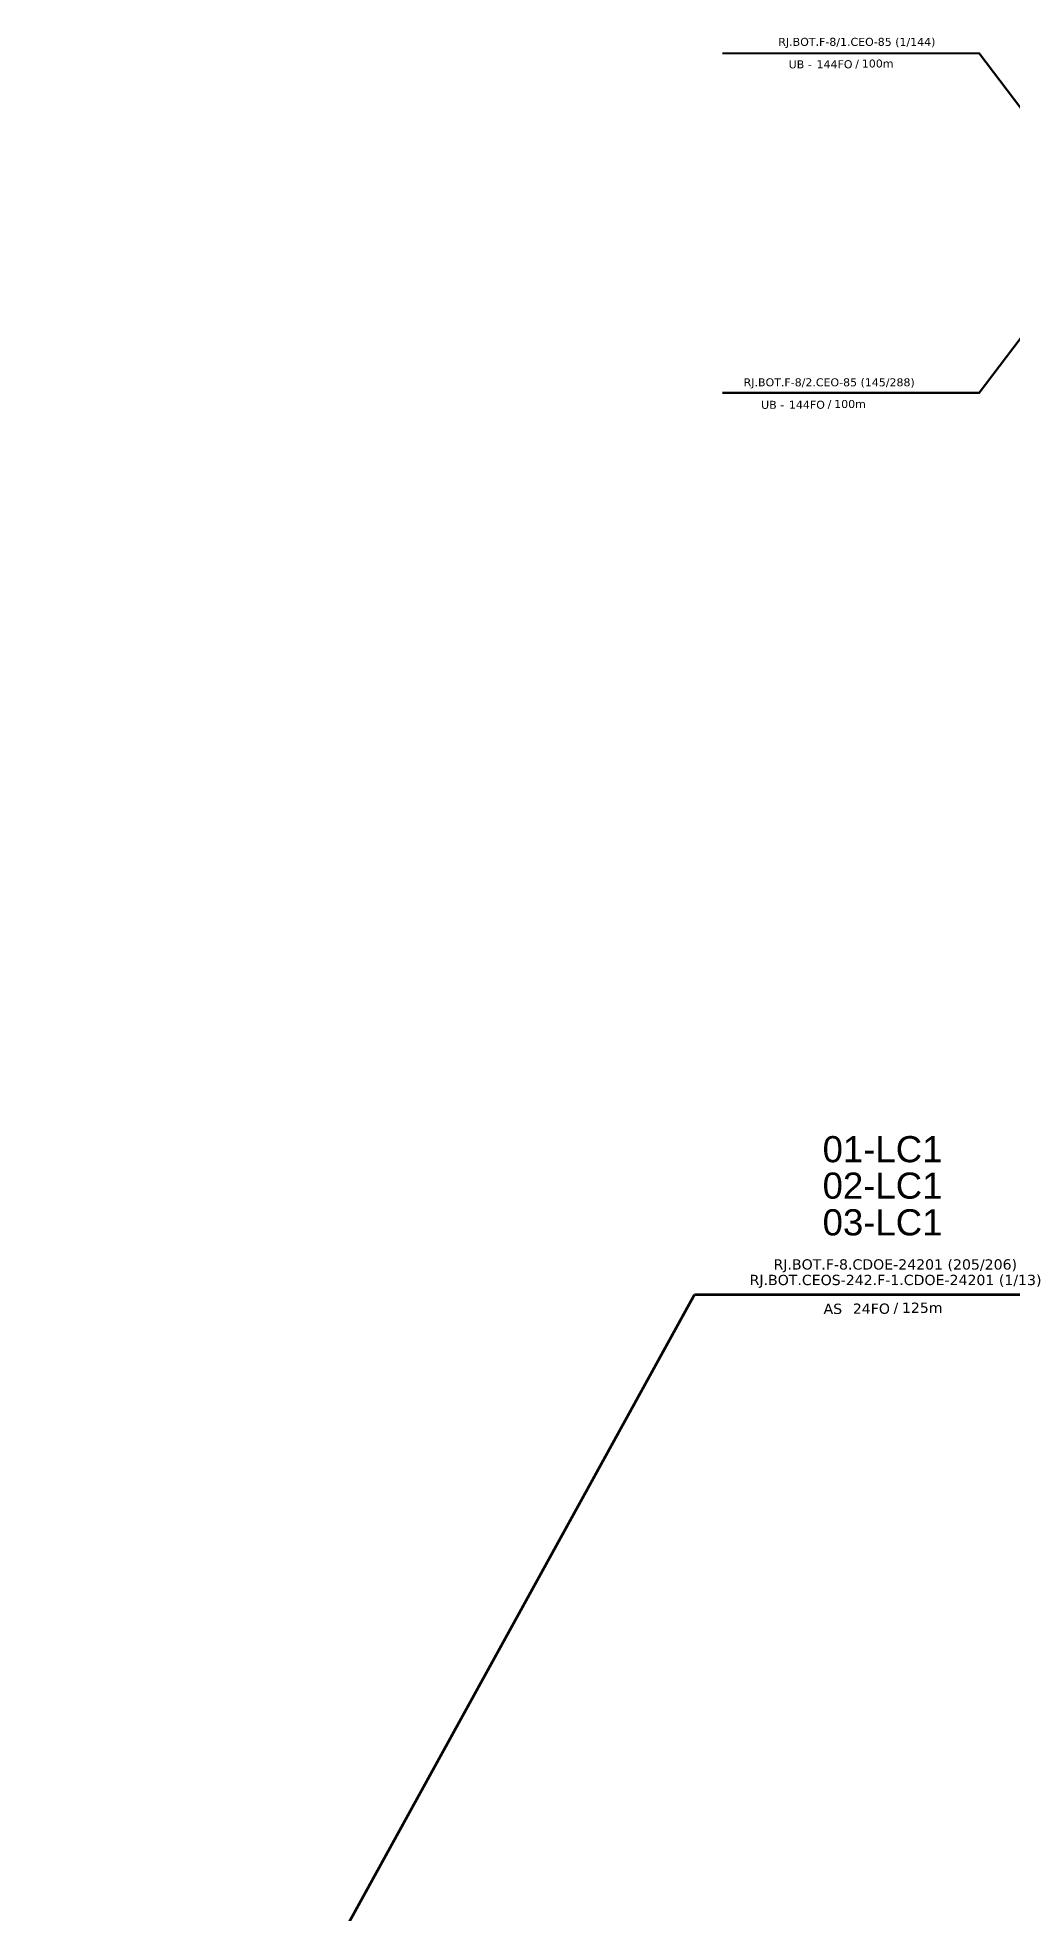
# Model space of a CAD drawing. Header units: millimetres. Extents: x -306105630 to -306105063, y 404252218 to 404252914.
# Drawn here: x -306105606.4 to -306105423.8, y 404252562.3 to 404252913.9 of the extents above; entities that cross this region are included whole.
import ezdxf
from ezdxf.enums import TextEntityAlignment as Align

# ---------------------------------------------------------------- set-up
doc = ezdxf.new("R2010")
doc.units = ezdxf.units.MM
doc.linetypes.add('ARILSUPP', pattern=[2.98, 1.42, -0.71, 0.14, -0.71])
for name, color, linetype in [('20.5-CABO AÉREO', 1, 'Continuous'), ('CAP a instalar', 1, 'Continuous'), ('LC1', 3, 'Continuous')]:
    doc.layers.add(name, color=color, linetype=linetype)
doc.layers.add('40.1-ETIQUETAS', color=1, linetype='Continuous', lineweight=20)
doc.styles.add('ARIAL', font='arial.ttf')
doc.styles.add('siredit', font='verdana.ttf')
doc.linetypes.add('FENCELINE1', pattern='A,0.25,-0.1,[133,ltypeshp.shx,S=0.1,R=0,X=-0.1,Y=0],-0.1,1', length=1.45)

# ---------------------------------------------------------------- blocks, each defined once
blk = doc.blocks.new('ETIQUETA_RS5F')
at = {"layer": '40.1-ETIQUETAS', "color": 0, "style": 'siredit'}
blk.add_text('/', height=1.5, dxfattribs=at).set_placement((1.58, -1.95), align=Align.MIDDLE_RIGHT)
for tag, p in [('ETIQUETA_R_SECUNDARIA', (1.21, 2.1)), ('ETIQUETA_R_PRIMARIA', (1.21, 4.1)), ('F_ATIVAS/F_MORTAS', (1.14, -4.24))]:
    blk.add_attdef(tag, text='', height=1.5, dxfattribs=at).set_placement(p, align=Align.MIDDLE_CENTER)
for tag, p in [('TIPO_CABO', (-6.58, -2.12)), ('CAP_CABO', (0.4, -2.09))]:
    blk.add_attdef(tag, text='', height=1.5, dxfattribs=at).set_placement(p, align=Align.MIDDLE_RIGHT)
blk.add_attdef('METROS', text='', height=1.5, dxfattribs=at).set_placement((2.14, -1.95), align=Align.MIDDLE_LEFT)
for tag, p in [('FUSÃO_1', (0.85, -8.39)), ('FUSÃO_2', (0.85, -10.6)), ('FUSÃO_3', (0.85, -12.93)), ('FUSÃO_4', (0.85, -15.14)), ('FUSÃO_5', (0.85, -17.16))]:
    blk.add_attdef(tag, text='', height=1.5, dxfattribs=at).set_placement(p, align=Align.CENTER)

msp = doc.modelspace()

# ---------------------------------------------------------------- linework, layer by layer
at = {"layer": '20.5-CABO AÉREO', "color": 7, "ltscale": 50, "const_width": 0.4}
for points in [[(-306105478.09, 404252910.92), (-306105430.01, 404252910.92), (-306105405.87, 404252879.1)], [(-306105478.09, 404252847.27), (-306105430.01, 404252847.27), (-306105405.87, 404252879.1)]]:
    msp.add_lwpolyline(points, dxfattribs=at)
at = {"layer": 'CAP a instalar', "linetype": 'FENCELINE1', "ltscale": 7, "const_width": 0.513}
for points in [[(-306105483.35, 404252678.24), (-306105606.15, 404252455)], [(-306105407.7, 404252678.24), (-306105483.35, 404252678.24)]]:
    msp.add_lwpolyline(points, dxfattribs=at)

# ---------------------------------------------------------------- block references
at = {"layer": '40.1-ETIQUETAS', "color": 0}
ref = msp.add_blockref('ETIQUETA_RS5F', (-306105454.1, 404252910.95), dxfattribs=at)
ref.add_attrib('ETIQUETA_R_SECUNDARIA', 'RJ.BOT.F-8/1.CEO-85 (1/144)', dxfattribs={"color": 0, "height": 1.5, "style": 'siredit'}).set_placement((-306105452.92, 404252913.06), align=Align.MIDDLE_CENTER)
ref.add_attrib('TIPO_CABO', 'UB - ', dxfattribs={"color": 0, "height": 1.5, "style": 'siredit'}).set_placement((-306105460.72, 404252908.84), align=Align.MIDDLE_RIGHT)
ref.add_attrib('CAP_CABO', '144FO', dxfattribs={"color": 0, "height": 1.5, "style": 'siredit'}).set_placement((-306105453.74, 404252908.86), align=Align.MIDDLE_RIGHT)
ref.add_attrib('METROS', '100m', dxfattribs={"color": 0, "height": 1.5, "style": 'siredit'}).set_placement((-306105451.99, 404252909), align=Align.MIDDLE_LEFT)
ref = msp.add_blockref('ETIQUETA_RS5F', (-306105459.28, 404252847.14), dxfattribs=at)
ref.add_attrib('ETIQUETA_R_SECUNDARIA', 'RJ.BOT.F-8/2.CEO-85 (145/288)', dxfattribs={"color": 0, "height": 1.5, "style": 'siredit'}).set_placement((-306105458.1, 404252849.25), align=Align.MIDDLE_CENTER)
ref.add_attrib('TIPO_CABO', 'UB - ', dxfattribs={"color": 0, "height": 1.5, "style": 'siredit'}).set_placement((-306105465.89, 404252845.03), align=Align.MIDDLE_RIGHT)
ref.add_attrib('CAP_CABO', '144FO', dxfattribs={"color": 0, "height": 1.5, "style": 'siredit'}).set_placement((-306105458.91, 404252845.05), align=Align.MIDDLE_RIGHT)
ref.add_attrib('METROS', '100m', dxfattribs={"color": 0, "height": 1.5, "style": 'siredit'}).set_placement((-306105457.17, 404252845.19), align=Align.MIDDLE_LEFT)
at = {"layer": '40.1-ETIQUETAS'}
ref = msp.add_blockref('ETIQUETA_RS5F', (-306105447.19, 404252678.31), dxfattribs=dict(at, xscale=1.283039983498747, yscale=1.283039983498747, zscale=1.283039983498747))
ref.add_attrib('ETIQUETA_R_PRIMARIA', 'RJ.BOT.F-8.CDOE-24201 (205/206)', dxfattribs={"color": 0, "height": 1.9246, "style": 'siredit'}).set_placement((-306105445.72, 404252683.92), align=Align.MIDDLE_CENTER)
ref.add_attrib('ETIQUETA_R_SECUNDARIA', 'RJ.BOT.CEOS-242.F-1.CDOE-24201 (1/13)', dxfattribs={"color": 0, "height": 1.9246, "style": 'siredit'}).set_placement((-306105445.67, 404252681.01), align=Align.MIDDLE_CENTER)
ref.add_attrib('TIPO_CABO', 'AS', dxfattribs={"color": 0, "height": 1.925, "style": 'siredit'}).set_placement((-306105455.68, 404252675.6), align=Align.MIDDLE_RIGHT)
ref.add_attrib('CAP_CABO', '24FO', dxfattribs={"color": 0, "height": 1.925, "style": 'siredit'}).set_placement((-306105446.72, 404252675.63), align=Align.MIDDLE_RIGHT)
ref.add_attrib('METROS', '125m', dxfattribs={"color": 0, "height": 1.925, "style": 'siredit'}).set_placement((-306105444.48, 404252675.8), align=Align.MIDDLE_LEFT)

# ---------------------------------------------------------------- texts
at = {"layer": 'LC1', "linetype": 'ARILSUPP', "style": 'ARIAL'}
for s, p in [('01-LC1', (-306105448.11, 404252705.52)), ('02-LC1', (-306105448.11, 404252698.69)), ('03-LC1', (-306105448.11, 404252691.81))]:
    msp.add_text(s, height=4.9, dxfattribs=at).set_placement(p, align=Align.MIDDLE_CENTER)

doc.saveas('drawing.dxf')
